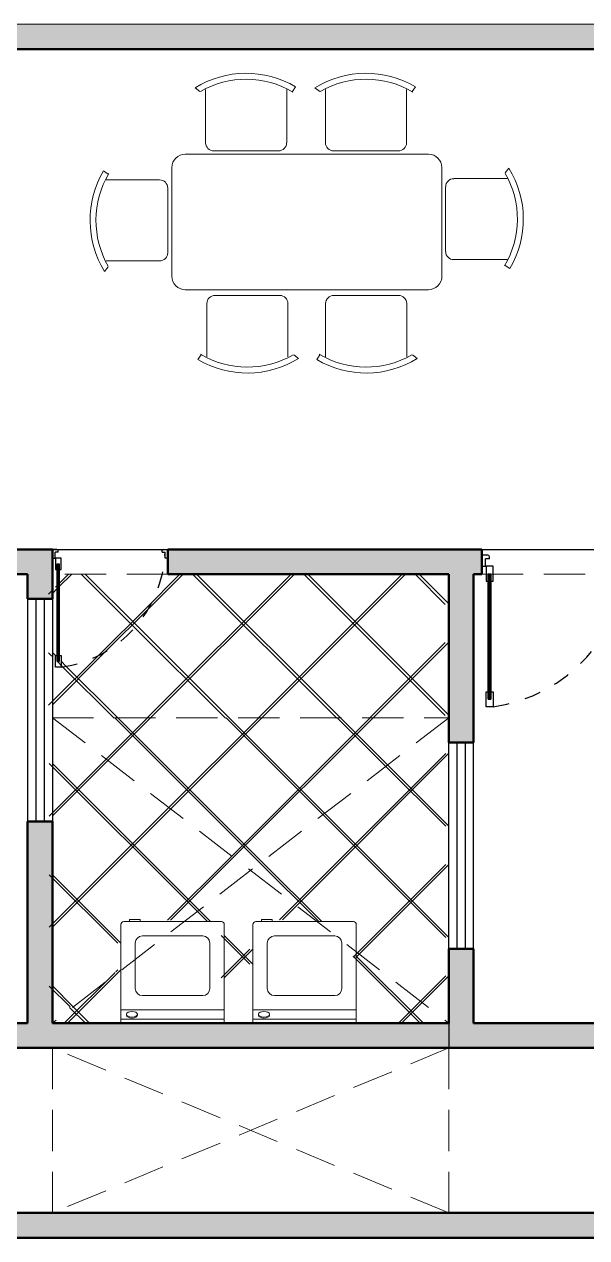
# Model space of a CAD drawing. Header units: millimetres. Extents: x 2999.9 to 3041.9, y 869.6 to 906.3.
# Drawn here: x 3012.55 to 3015.95, y 894.69 to 902.04 of the extents above; entities that cross this region are included whole.
import ezdxf

# ---------------------------------------------------------------- set-up
doc = ezdxf.new("R2010")
doc.units = ezdxf.units.MM
doc.linetypes.add('DASHED2', pattern=[9.525, 6.35, -3.175])
doc.linetypes.add('HIDDEN', pattern=[0.375, 0.25, -0.125])
for name, color, linetype in [('1 proyeccion', 253, 'DASHED2'), ('1 puerta 0009', 242, 'Continuous'), ('1 puerta 002', 7, 'Continuous'), ('Mobiliarios', 8, 'Continuous')]:
    doc.layers.add(name, color=color, linetype=linetype)
doc.layers.add('mori', color=166, linetype='Continuous', lineweight=30)

msp = doc.modelspace()

# ---------------------------------------------------------------- hatches: boundary and pattern name
at = {"layer": '1 puerta 0009'}
h = msp.add_hatch(dxfattribs=at)
h.set_pattern_fill('_USER', color=256, scale=0.003811, angle=225, style=0, pattern_type=0)
h.set_pattern_definition([(225, (3906.374434, 1069.4649004), (0.00269486251, -0.00269486251), [])])
h.paths.add_polyline_path([(3012.7612, 898.7353), (3012.7612, 898.7703), (3012.749, 898.7703), (3012.749, 898.1788), (3012.7612, 898.1788), (3012.7612, 898.2138)])
h = msp.add_hatch(dxfattribs=at)
h.set_pattern_fill('_USER', color=256, scale=0.0049, angle=225, style=0, pattern_type=0)
h.set_pattern_definition([(225, (4164.3044977, 1118.174378), (0.003464823228, -0.003464823228), [])])
h.paths.add_polyline_path([(3015.3732, 898.6649), (3015.3732, 898.7099), (3015.3575, 898.7099), (3015.3575, 897.9494), (3015.3732, 897.9494), (3015.3732, 897.9944)])

# ---------------------------------------------------------------- linework, layer by layer
at = {"color": 7, "linetype": 'ByBlock', "lineweight": 0}
for p, q in [((3013.6119, 901.6314), (3013.5833, 901.6541)), ((3013.647, 901.3202), (3013.647, 901.6427)), ((3014.1375, 901.6427), (3014.1375, 901.3202)), ((3014.1915, 901.6599), (3014.1725, 901.6314)), ((3014.3373, 901.6314), (3014.3086, 901.6541)), ((3014.3723, 901.3202), (3014.3723, 901.6427)), ((3014.8628, 901.6427), (3014.8628, 901.3202)), ((3014.9169, 901.6599), (3014.8978, 901.6314)), ((3014.0884, 901.2712), (3013.696, 901.2712)), ((3014.8138, 901.2712), (3014.4214, 901.2712)), ((3013.524, 901.2521), (3014.9955, 901.2521)), ((3013.0288, 901.1495), (3013.0573, 901.1304)), ((3013.4422, 900.5123), (3013.4422, 901.1703)), ((3015.0772, 901.1703), (3015.0772, 900.5123)), ((3015.46, 901.138), (3015.4828, 901.1667)), ((3013.0459, 901.0954), (3013.3685, 901.0954)), ((3013.4175, 901.0464), (3013.4175, 900.654)), ((3015.0998, 900.6615), (3015.0998, 901.0539)), ((3015.1489, 901.103), (3015.4714, 901.103)), ((3013.3685, 900.6049), (3013.0459, 900.6049)), ((3015.4714, 900.6125), (3015.1489, 900.6125)), ((3013.0573, 900.5699), (3013.0346, 900.5412)), ((3015.4886, 900.5584), (3015.46, 900.5775)), ((3014.2544, 900.4305), (3013.524, 900.4305)), ((3013.7036, 900.3959), (3014.096, 900.3959)), ((3014.9955, 900.4305), (3014.2544, 900.4305)), ((3014.4223, 900.3959), (3014.8148, 900.3959)), ((3013.6545, 900.0243), (3013.6545, 900.3469)), ((3014.145, 900.3469), (3014.145, 900.0243)), ((3014.3733, 900.0243), (3014.3733, 900.3469)), ((3014.8638, 900.3469), (3014.8638, 900.0243)), ((3013.6005, 900.0072), (3013.6195, 900.0357)), ((3014.1801, 900.0357), (3014.2087, 900.013)), ((3014.3193, 900.0072), (3014.3383, 900.0357)), ((3014.8989, 900.0357), (3014.9275, 900.013))]:
    msp.add_line(p, q, dxfattribs=at)
for p, q in [((3012.7192, 898.8578), (3013.4192, 898.8578)), ((3015.3192, 898.8578), (3016.2192, 898.8578)), ((3015.1192, 895.9882), (3015.1192, 895.8382))]:
    msp.add_line(p, q)
at = {"color": 253, "linetype": 'HIDDEN', "lineweight": 0}
for p, q in [((3013.4192, 898.7077), (3012.7192, 898.7077)), ((3015.3192, 898.7077), (3016.2192, 898.7077)), ((3012.7192, 897.8375), (3015.1192, 895.9882)), ((3015.1192, 897.8375), (3012.7192, 895.9882)), ((3012.7192, 897.8375), (3015.1192, 897.8375)), ((3012.7192, 895.8382), (3012.7192, 894.8382)), ((3015.1192, 894.8382), (3012.7192, 895.8382)), ((3015.1192, 895.8382), (3012.7192, 894.8382)), ((3015.1192, 895.8382), (3015.1192, 894.8382))]:
    msp.add_line(p, q, dxfattribs=at)
at = {"color": 251, "linetype": 'Continuous'}
for p, q in [((3012.739, 898.6287), (3012.8149, 898.7046)), ((3012.7612, 898.6319), (3012.8371, 898.7077)), ((3013.2077, 898.3934), (3012.8965, 898.7046)), ((3013.2299, 898.3965), (3012.9187, 898.7077)), ((3013.2803, 898.4964), (3013.4884, 898.7046)), ((3013.2917, 897.8344), (3014.1619, 898.7046)), ((3013.3024, 898.4996), (3013.5106, 898.7077)), ((3013.3139, 897.8375), (3014.1841, 898.7077)), ((3014.4402, 897.8344), (3013.57, 898.7046)), ((3014.4624, 897.8375), (3013.5922, 898.7077)), ((3013.9652, 897.8344), (3014.8355, 898.7046)), ((3013.9874, 897.8375), (3014.8576, 898.7077)), ((3015.097, 897.851), (3014.2435, 898.7046)), ((3015.1192, 897.8542), (3014.2657, 898.7077)), ((3015.097, 898.5246), (3014.917, 898.7046)), ((3015.1192, 898.5277), (3014.9392, 898.7077)), ((3012.697, 898.5867), (3012.7268, 898.6165)), ((3012.7192, 898.5899), (3012.749, 898.6196)), ((3013.0169, 898.233), (3013.2803, 898.4964)), ((3013.0391, 898.2362), (3013.3024, 898.4996)), ((3013.7667, 897.8344), (3013.2077, 898.3934)), ((3013.7889, 897.8375), (3013.2299, 898.3965)), ((3014.6388, 897.8344), (3015.097, 898.2926)), ((3014.6609, 897.8375), (3015.1192, 898.2958)), ((3012.697, 897.9132), (3013.0169, 898.233)), ((3012.7169, 898.2107), (3012.697, 898.2305)), ((3012.7192, 897.9164), (3013.0391, 898.2362)), ((3012.739, 898.2138), (3012.7192, 898.2337)), ((3012.7816, 898.1459), (3012.7495, 898.178)), ((3012.8038, 898.1491), (3012.7717, 898.1812)), ((3013.0932, 897.8344), (3012.7816, 898.1459)), ((3013.1153, 897.8375), (3012.8038, 898.1491)), ((3013.0368, 897.5785), (3013.2957, 897.8373)), ((3013.0551, 897.5787), (3013.3139, 897.8375)), ((3013.9692, 896.9652), (3013.0971, 897.8373)), ((3013.9874, 896.9654), (3013.1153, 897.8375)), ((3013.4172, 897.2854), (3013.9692, 897.8373)), ((3013.4355, 897.2856), (3013.9874, 897.8375)), ((3014.3496, 897.2583), (3013.7706, 897.8373)), ((3014.3678, 897.2585), (3013.7889, 897.8375)), ((3013.7976, 896.9922), (3014.6427, 897.8373)), ((3013.8159, 896.9925), (3014.6609, 897.8375)), ((3014.73, 897.5514), (3014.4441, 897.8373)), ((3014.7482, 897.5517), (3014.4624, 897.8375)), ((3014.178, 896.6991), (3015.101, 897.6221)), ((3014.1963, 896.6993), (3015.1192, 897.6223)), ((3012.701, 897.2426), (3013.0368, 897.5785)), ((3013.5888, 896.6721), (3012.701, 897.5599)), ((3012.7192, 897.2428), (3013.0551, 897.5787)), ((3013.607, 896.6723), (3012.7192, 897.5601)), ((3015.101, 897.1805), (3014.73, 897.5514)), ((3015.1192, 897.1807), (3014.7482, 897.5517)), ((3012.701, 896.5691), (3013.4172, 897.2854)), ((3012.7192, 896.5693), (3013.4355, 897.2856)), ((3015.101, 896.507), (3014.3496, 897.2583)), ((3015.1192, 896.5072), (3014.3678, 897.2585)), ((3013.4166, 896.6112), (3013.7976, 896.9922)), ((3013.4348, 896.6114), (3013.8159, 896.9925)), ((3014.3315, 896.6028), (3013.9692, 896.9652)), ((3014.3498, 896.6031), (3013.9874, 896.9654)), ((3014.5584, 896.406), (3015.101, 896.9485)), ((3014.5767, 896.4062), (3015.1192, 896.9488)), ((3013.116, 896.4714), (3012.701, 896.8864)), ((3013.1342, 896.4716), (3012.7192, 896.8866)), ((3013.658, 896.6028), (3013.5888, 896.6721)), ((3013.6763, 896.6031), (3013.607, 896.6723)), ((3014.0934, 896.6145), (3014.178, 896.6991)), ((3014.1117, 896.6147), (3014.1963, 896.6993)), ((3013.9151, 896.3458), (3013.7413, 896.5196)), ((3013.9333, 896.346), (3013.7595, 896.5198)), ((3013.7413, 896.2624), (3013.9151, 896.4361)), ((3013.7595, 896.2626), (3013.9333, 896.4364)), ((3014.5404, 896.3879), (3014.5584, 896.406)), ((3014.5586, 896.3882), (3014.5767, 896.4062)), ((3014.9464, 895.988), (3014.5404, 896.394)), ((3014.9647, 895.9882), (3014.5586, 896.3942)), ((3012.7894, 895.985), (3013.0997, 896.2953)), ((3012.8116, 895.9882), (3013.1218, 896.2984)), ((3013.1036, 896.2982), (3013.116, 896.3106)), ((3013.1218, 896.2984), (3013.1342, 896.3108)), ((3014.9388, 896.1129), (3015.101, 896.275)), ((3014.9571, 896.1131), (3015.1192, 896.2752)), ((3012.828, 896.0858), (3012.701, 896.2129)), ((3012.8462, 896.0861), (3012.7192, 896.2131)), ((3014.8139, 895.988), (3014.9388, 896.1129)), ((3014.8321, 895.9882), (3014.9571, 896.1131)), ((3012.922, 895.985), (3012.8241, 896.0829)), ((3012.9441, 895.9882), (3012.8462, 896.0861))]:
    msp.add_line(p, q, dxfattribs=at)
at = {"color": 41, "lineweight": 30}
for p, q in [((3012.5692, 898.5578), (3012.5692, 897.2085)), ((3012.7192, 898.5577), (3012.7192, 897.2085)), ((3015.1192, 896.4382), (3015.1192, 897.6875)), ((3015.2692, 896.4382), (3015.2692, 897.6875))]:
    msp.add_line(p, q, dxfattribs=at)
at = {"color": 4}
for p, q in [((3012.6192, 898.5578), (3012.6192, 897.2085)), ((3012.6692, 898.5578), (3012.6692, 897.2085)), ((3015.1692, 896.4382), (3015.1692, 897.6875)), ((3015.2192, 896.4382), (3015.2192, 897.6875))]:
    msp.add_line(p, q, dxfattribs=at)
at = {"color": 7, "linetype": 'ByBlock', "lineweight": 0, "extrusion": (0, 0, -1)}
for centre, major_axis, start_param, end_param in [((3013.8922, 901.1498), (0, 0.5914), 5.733501, 6.813798), ((3013.8922, 901.1498), (0, 0.5556), 5.761012, 6.818689), ((3014.6176, 901.1498), (0, 0.5914), 5.733501, 6.813798), ((3014.6176, 901.1498), (0, 0.5556), 5.761012, 6.818689), ((3013.696, 901.3202), (0, 0.049), 3.141593, 4.712389), ((3014.0884, 901.3202), (0, 0.049), 1.570796, 3.141593), ((3014.4214, 901.3202), (0, 0.049), 3.141593, 4.712389), ((3014.8138, 901.3202), (0, 0.049), 1.570796, 3.141593), ((3013.524, 901.1703), (0, 0.0817), 4.712389, 6.283185), ((3014.9955, 901.1703), (0, 0.0817), 0, 1.570796), ((3013.5389, 900.8502), (0, 0.5914), 4.162704, 5.243002), ((3013.5389, 900.8502), (0, 0.5556), 4.190215, 5.247893), ((3014.9785, 900.8577), (0, 0.5556), 1.048623, 2.1063), ((3014.9785, 900.8577), (0, 0.5914), 1.021112, 2.101409), ((3013.3685, 901.0464), (0, 0.049), 0, 1.570796), ((3015.1489, 901.0539), (0, 0.049), 4.712389, 6.283185), ((3013.3685, 900.654), (0, 0.049), 1.570796, 3.141593), ((3015.1489, 900.6615), (0, 0.049), 3.141593, 4.712389), ((3013.524, 900.5123), (0, 0.0817), 3.141593, 4.712389), ((3014.9955, 900.5123), (0, 0.0817), 1.570796, 3.141593), ((3013.7036, 900.3469), (0, 0.049), 4.712389, 6.283185), ((3014.096, 900.3469), (0, 0.049), 0, 1.570796), ((3014.4223, 900.3469), (0, 0.049), 4.712389, 6.283185), ((3014.8148, 900.3469), (0, 0.049), 0, 1.570796), ((3013.8998, 900.5172), (0, 0.5914), 2.591908, 3.672205), ((3013.8998, 900.5172), (0, 0.5556), 2.619419, 3.677096), ((3014.6185, 900.5172), (0, 0.5914), 2.591908, 3.672205), ((3014.6185, 900.5172), (0, 0.5556), 2.619419, 3.677096)]:
    msp.add_ellipse(centre, major_axis=major_axis, ratio=1, start_param=start_param, end_param=end_param, dxfattribs=at)
at = {"linetype": 'Continuous'}
for points in [[(3012.1297, 901.8882), (3012.1297, 902.0382), (3019.1192, 901.8882)], [(3019.1192, 901.8882), (3012.1297, 902.0382), (3019.1192, 902.0382)], [(3011.1192, 898.7078), (3011.1192, 898.8578), (3012.5692, 898.7078)], [(3012.5692, 898.7078), (3011.1192, 898.8578), (3012.5692, 898.8578)], [(3012.5692, 898.7078), (3012.5692, 898.8578), (3012.7192, 898.5578)], [(3012.7192, 898.5578), (3012.5692, 898.8578), (3012.7192, 898.8578)], [(3013.4192, 898.7077), (3013.4192, 898.8578), (3015.1192, 898.7077)], [(3015.1192, 898.7077), (3013.4192, 898.8578), (3015.1192, 898.8578)], [(3015.1192, 898.7077), (3015.1192, 898.8578), (3015.2692, 897.6875)], [(3015.2692, 898.7077), (3015.1192, 898.8578), (3015.2692, 898.8578)], [(3015.2692, 897.6875), (3015.1192, 898.8578), (3015.2692, 898.7077)], [(3015.2692, 898.7077), (3015.2692, 898.8578), (3015.3192, 898.7077)], [(3015.3192, 898.7077), (3015.2692, 898.8578), (3015.3192, 898.8578)], [(3012.5692, 898.5578), (3012.5692, 898.7078), (3012.7192, 898.5578)], [(3015.1192, 897.6875), (3015.1192, 898.7077), (3015.2692, 897.6875)], [(3012.5692, 895.9882), (3012.5692, 897.2085), (3012.7192, 895.8382)], [(3012.7192, 895.9882), (3012.5692, 897.2085), (3012.7192, 897.2085)], [(3012.7192, 895.8382), (3012.5692, 897.2085), (3012.7192, 895.9882)], [(3015.1192, 895.8382), (3015.1192, 896.4382), (3015.2692, 895.8382)], [(3015.2692, 895.9882), (3015.1192, 896.4382), (3015.2692, 896.4382)], [(3015.2692, 895.8382), (3015.1192, 896.4382), (3015.2692, 895.9882)], [(3009.6692, 895.8382), (3009.6692, 895.9882), (3012.5692, 895.8382)], [(3012.5692, 895.8382), (3009.6692, 895.9882), (3012.5692, 895.9882)], [(3012.5692, 895.8382), (3012.5692, 895.9882), (3012.7192, 895.8382)], [(3012.7192, 895.8382), (3012.7192, 895.9882), (3015.1192, 895.8382)], [(3015.1192, 895.8382), (3012.7192, 895.9882), (3015.1192, 895.9882)], [(3015.2692, 895.8382), (3015.2692, 895.9882), (3017.9692, 895.8382)], [(3017.9692, 895.8382), (3015.2692, 895.9882), (3017.9692, 895.9882)], [(3003.8192, 894.6882), (3003.8192, 894.8382), (3024.4192, 894.6882)], [(3024.4192, 894.6882), (3003.8192, 894.8382), (3024.4192, 894.8382)]]:
    msp.add_solid(points, dxfattribs=at)
at = {"layer": '1 proyeccion', "ltscale": 0.005}
for centre, radius in [((3012.6712, 898.8679), 0.731), ((3015.2575, 898.8354), 0.9399)]:
    msp.add_arc(centre, radius, 277.90073, 357.83916, dxfattribs=at)
at = {"layer": '1 puerta 002'}
for p, q in [((3012.7192, 898.8578), (3012.7192, 898.8053)), ((3012.7472, 898.8578), (3012.7192, 898.8578)), ((3012.7367, 898.8053), (3012.7367, 898.8403)), ((3012.7542, 898.8403), (3012.7367, 898.8403)), ((3012.7542, 898.8403), (3012.7542, 898.8508)), ((3013.3842, 898.8403), (3013.3842, 898.8508)), ((3013.3842, 898.8403), (3013.4017, 898.8403)), ((3013.3912, 898.8578), (3013.4192, 898.8578)), ((3013.4017, 898.8053), (3013.4017, 898.8403)), ((3013.4192, 898.8578), (3013.4192, 898.8053)), ((3012.7192, 898.8053), (3012.7367, 898.8053)), ((3013.4192, 898.8053), (3013.4017, 898.8053)), ((3015.3192, 898.8224), (3015.3192, 898.7549)), ((3015.3552, 898.8224), (3015.3192, 898.8224)), ((3015.3417, 898.7549), (3015.3417, 898.7999)), ((3015.3642, 898.7999), (3015.3417, 898.7999)), ((3015.3642, 898.7999), (3015.3642, 898.8134)), ((3015.3192, 898.7549), (3015.3417, 898.7549)), ((3012.749, 898.1788), (3012.7612, 898.1788)), ((3012.7612, 898.2138), (3012.7612, 898.1788)), ((3015.3732, 897.9944), (3015.3732, 897.9494)), ((3015.3575, 897.9494), (3015.3732, 897.9494))]:
    msp.add_line(p, q, dxfattribs=at)
for points in [[(3012.749, 898.7703), (3012.7612, 898.7703), (3012.7612, 898.7353), (3012.7717, 898.7353), (3012.7717, 898.8053), (3012.7385, 898.8053), (3012.7385, 898.7353), (3012.749, 898.7353), (3012.749, 898.2138), (3012.749, 898.1788)], [(3015.3575, 898.7099), (3015.3732, 898.7099), (3015.3732, 898.6649), (3015.3867, 898.6649), (3015.3867, 898.7549), (3015.344, 898.7549), (3015.344, 898.6649), (3015.3575, 898.6649), (3015.3575, 897.9944), (3015.3575, 897.9494)]]:
    msp.add_lwpolyline(points, close=True, dxfattribs=at)
for points in [[(3012.7612, 898.7353), (3012.7612, 898.2138), (3012.7717, 898.2138), (3012.7717, 898.1438), (3012.7385, 898.1438), (3012.7385, 898.2138), (3012.749, 898.2138)], [(3015.3732, 898.6649), (3015.3732, 897.9944), (3015.3867, 897.9944), (3015.3867, 897.9044), (3015.344, 897.9044), (3015.344, 897.9944), (3015.3575, 897.9944)]]:
    msp.add_lwpolyline(points, dxfattribs=at)
for centre, radius, start, end in [((3012.7472, 898.8508), 0.007, 0, 90), ((3013.3912, 898.8508), 0.007, 90, 180), ((3015.3552, 898.8134), 0.009, 0, 90)]:
    msp.add_arc(centre, radius, start, end, dxfattribs=at)
at = {"layer": 'Mobiliarios', "color": 7, "lineweight": 0}
for p, q in [((3013.1342, 895.9882), (3013.1342, 896.5857)), ((3013.7422, 896.6031), (3013.1516, 896.6031)), ((3013.1864, 896.6031), (3013.1864, 896.6164)), ((3013.1864, 896.6164), (3013.2505, 896.6164)), ((3013.2505, 896.6164), (3013.2505, 896.6031)), ((3013.7595, 895.9882), (3013.7595, 896.5857)), ((3013.9333, 895.9882), (3013.9333, 896.5857)), ((3014.5413, 896.6031), (3013.9507, 896.6031)), ((3013.9854, 896.6031), (3013.9854, 896.6164)), ((3013.9854, 896.6164), (3014.0496, 896.6164)), ((3014.0496, 896.6164), (3014.0496, 896.6031)), ((3014.5586, 895.9882), (3014.5586, 896.5857)), ((3013.6293, 896.5162), (3013.2645, 896.5162)), ((3014.4283, 896.5162), (3014.0636, 896.5162)), ((3013.2211, 896.1983), (3013.2211, 896.4728)), ((3013.6727, 896.1983), (3013.6727, 896.4728)), ((3014.0202, 896.1983), (3014.0202, 896.4728)), ((3014.4718, 896.1983), (3014.4718, 896.4728)), ((3013.6293, 896.1548), (3013.2645, 896.1548)), ((3014.4283, 896.1548), (3014.0636, 896.1548)), ((3013.7595, 896.068), (3013.1342, 896.068)), ((3013.1674, 896.0416), (3013.1674, 896.0353)), ((3013.2342, 896.0416), (3013.2342, 896.0353)), ((3014.5586, 896.068), (3013.9333, 896.068)), ((3013.9665, 896.0416), (3013.9665, 896.0353)), ((3014.0333, 896.0416), (3014.0333, 896.0353)), ((3013.7595, 896.0121), (3013.1342, 896.0121)), ((3013.7595, 895.9882), (3013.1342, 895.9882)), ((3014.5586, 896.0121), (3013.9333, 896.0121)), ((3014.5586, 895.9882), (3013.9333, 895.9882))]:
    msp.add_line(p, q, dxfattribs=at)
for centre, radius, start, end in [((3013.1516, 896.5857), 0.0174, 90, 180), ((3013.7422, 896.5857), 0.0174, 0, 90), ((3013.9507, 896.5857), 0.0174, 90, 180), ((3014.5413, 896.5857), 0.0174, 0, 90), ((3013.2645, 896.4728), 0.0434, 90, 180), ((3013.6293, 896.4728), 0.0434, 0, 90), ((3014.0636, 896.4728), 0.0434, 90, 180), ((3014.4283, 896.4728), 0.0434, 0, 90), ((3013.2645, 896.1983), 0.0434, 180, 270), ((3013.6293, 896.1983), 0.0434, 270, 0), ((3014.0636, 896.1983), 0.0434, 180, 270), ((3014.4283, 896.1983), 0.0434, 270, 0)]:
    msp.add_arc(centre, radius, start, end, dxfattribs=at)
at = {"layer": 'Mobiliarios', "color": 7, "lineweight": 0, "extrusion": (0, 0, -1)}
for centre in [(3013.2008, 896.0416), (3013.9999, 896.0416)]:
    msp.add_ellipse(centre, major_axis=(-0.0334, 0), ratio=0.51079, dxfattribs=at)
for centre in [(3013.2008, 896.0353), (3013.9999, 896.0353)]:
    msp.add_ellipse(centre, major_axis=(-0.0334, 0), ratio=0.51079, start_param=3.141593, end_param=6.283185, dxfattribs=at)
at = {"layer": 'mori', "color": 152, "lineweight": 20}
msp.add_line((3003.8192, 902.0382), (3038.7192, 902.0382), dxfattribs=at)
at = {"layer": 'mori', "color": 152, "lineweight": 50}
for p, q in [((3019.1192, 901.8882), (3012.1297, 901.8882)), ((3011.1192, 898.8578), (3012.7192, 898.8578)), ((3012.7192, 898.8578), (3012.7192, 898.5577)), ((3013.4192, 898.8578), (3015.3192, 898.8578)), ((3013.4192, 898.7077), (3013.4192, 898.8578)), ((3015.3192, 898.8578), (3015.3192, 898.7077)), ((3011.1192, 898.7078), (3012.5692, 898.7078)), ((3012.5692, 898.7078), (3012.5692, 898.5578)), ((3013.4192, 898.7077), (3015.1192, 898.7077)), ((3015.1192, 897.6875), (3015.1192, 898.7077)), ((3015.2692, 898.7077), (3015.2692, 897.6875)), ((3015.2692, 898.7077), (3015.3192, 898.7077)), ((3012.5692, 898.5578), (3012.7192, 898.5578)), ((3015.1192, 897.6875), (3015.2692, 897.6875)), ((3012.5692, 897.2085), (3012.5692, 895.9882)), ((3012.5692, 897.2085), (3012.5692, 896.0015)), ((3012.5692, 897.2085), (3012.5692, 896.0015)), ((3012.5692, 897.2085), (3012.7192, 897.2085)), ((3012.7192, 897.2085), (3012.7192, 895.9882)), ((3015.1192, 895.9882), (3015.1192, 896.4382)), ((3015.2692, 896.4382), (3015.1192, 896.4382)), ((3015.2692, 895.9882), (3015.2692, 896.4382)), ((3012.5692, 895.9882), (3009.6692, 895.9882)), ((3012.7192, 895.9882), (3015.1192, 895.9882)), ((3015.1192, 895.9882), (3012.7192, 895.9882)), ((3015.2692, 895.9882), (3017.9692, 895.9882)), ((3017.9692, 895.9882), (3015.2692, 895.9882)), ((3018.1192, 895.8382), (3006.7692, 895.8382)), ((3003.8192, 894.8382), (3024.4192, 894.8382)), ((3038.7192, 894.6882), (3003.8192, 894.6882))]:
    msp.add_line(p, q, dxfattribs=at)

doc.saveas('drawing.dxf')
